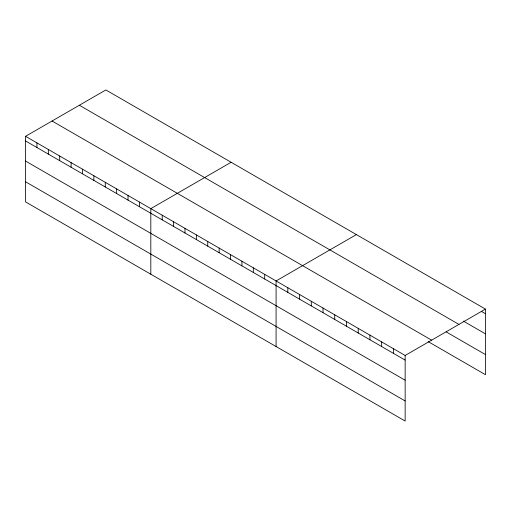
<?xml version="1.0" encoding="UTF-8"?>
<svg xmlns="http://www.w3.org/2000/svg" width="511" height="511" viewBox="0 0 511 511"><rect width="100%" height="100%" fill="white"/><g stroke="black" fill="none" stroke-linecap="round" stroke-linejoin="round"><path stroke-width="0.77" d="M405.146 380.222L405.146 355.464L25.55 136.309L25.55 201.896L405.146 421.051L405.146 380.222L25.55 161.061M25.55 136.309L105.854 89.949L485.45 309.104L485.45 374.691L428.167 341.616M231.119 162.268L150.815 208.635L150.815 274.222M356.391 234.587L276.081 280.954L276.081 346.541M405.146 355.464L485.45 309.104M481.311 311.352L485.45 313.741M463.362 321.106L485.45 333.855M79.352 105.247L458.948 324.402M446.109 331.863L485.45 354.577M52.052 121.011L431.648 340.166M25.55 140.953L405.146 360.108M25.55 181.782L405.146 400.943M393.413 348.694L393.413 353.331M381.679 341.916L381.679 346.56M369.945 335.146L369.945 339.783M358.211 328.369L358.211 333.012M346.477 321.598L346.477 326.235M334.75 314.821L334.75 319.464M323.016 308.05L323.016 312.687M311.282 301.273L311.282 305.917M299.548 294.502L299.548 299.139M287.814 287.725L287.814 292.369M264.692 274.381L264.692 279.019M253.309 267.802L253.309 272.446M241.92 261.23L241.92 265.867M230.531 254.657L230.531 259.294M219.142 248.078L219.142 252.721M207.753 241.505L207.753 246.149M196.365 234.932L196.365 239.57M184.982 228.36L184.982 232.997M173.593 221.78L173.593 226.424M162.204 215.208L162.204 219.845M139.426 202.056L139.426 206.7M128.037 195.483L128.037 200.12M116.655 188.91L116.655 193.548M105.266 182.331L105.266 186.975M93.877 175.758L93.877 180.396M82.488 169.186L82.488 173.823M71.099 162.607L71.099 167.25M59.71 156.034L59.71 160.678M48.328 149.461L48.328 154.098M36.939 142.888L36.939 147.526"/></g></svg>
